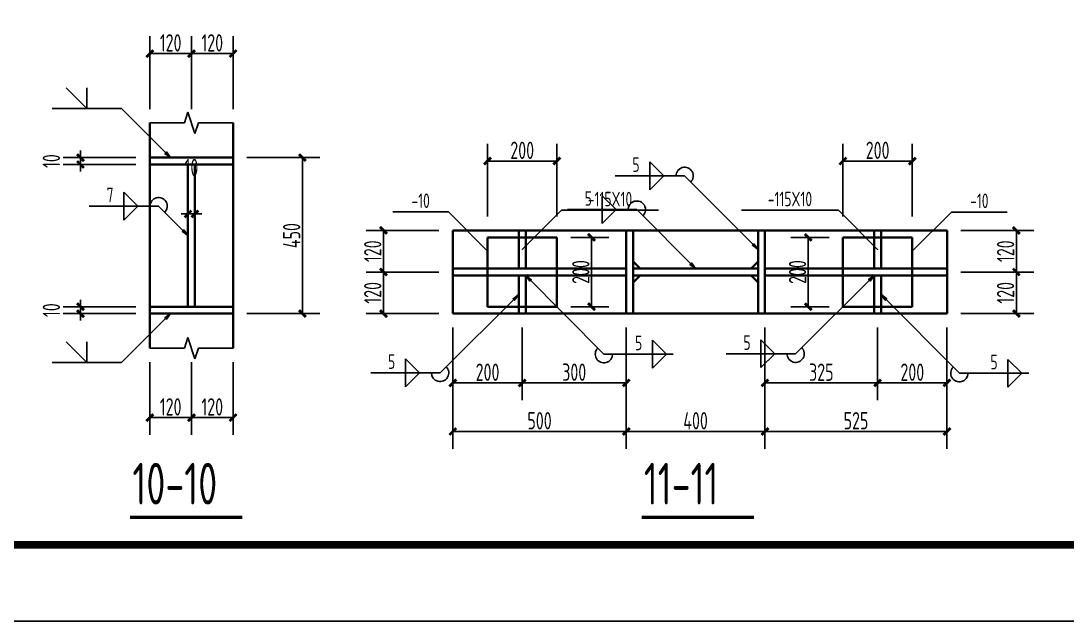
# Model space of a CAD drawing. Extents: x 69728788 to 150163257, y 20675998 to 43663798.
# Drawn here: x 75106204 to 75121289, y 20908088 to 20916743 of the extents above; entities that cross this region are included whole.
import ezdxf
from ezdxf.enums import TextEntityAlignment as Align

# ---------------------------------------------------------------- set-up
doc = ezdxf.new("R2010")
doc.units = 0
doc.header["$LTSCALE"] = 1000
doc.header["$MEASUREMENT"] = 0
doc.linetypes.add('线型4', pattern=[2.5, 1.5, -1])
doc.layers.get('0').update_dxf_attribs({"linetype": 'CONTINUOUS'})
doc.layers.get('DEFPOINTS').update_dxf_attribs({"linetype": 'CONTINUOUS'})
for name, color, linetype in [('10', 7, 'CONTINUOUS'), ('PUB_TITLE', 4, 'CONTINUOUS'), ('尺寸标注', 253, 'CONTINUOUS'), ('焊缝标注', 253, 'CONTINUOUS'), ('钢板标注', 253, 'CONTINUOUS')]:
    doc.layers.add(name, color=color, linetype=linetype)
doc.layers.add('编号标注', color=9, linetype='CONTINUOUS', lineweight=18)
doc.styles.add('PkpmHz', font='Pkpmeng', dxfattribs={"width": 0.7, "bigfont": 'hztxt'})
doc.styles.add('TSSD_Rein', font='atssdeng.shx', dxfattribs={"width": 0.7, "bigfont": 'atssdchn.shx'})
doc.dimstyles.new('Pkpm_1.00', dxfattribs={"dimtxt": 250, "dimasz": 100, "dimexe": 250, "dimexo": 0.0625, "dimgap": 30, "dimtad": 1, "dimdec": 0, "dimrnd": 5, "dimzin": 0, "dimdsep": 46, "dimtxsty": 'PkpmHz', "dimblk1": 'ARCHTICK', "dimblk2": 'ARCHTICK', "dimsah": 1, "dimcen": 0.09, "dimadec": 0, "dimazin": 0, "dimtfac": 1, "dimtdec": 0, "dimtmove": 2, "dimatfit": 1, "dimfxl": 1, "dimtolj": 1, "dimtzin": 0, "dimarcsym": 0})

# ---------------------------------------------------------------- blocks, each defined once
blk = doc.blocks.new('_ArchTick')
at = {"color": 0, "linetype": 'ByBlock', "const_width": 0.4}
blk.add_lwpolyline([(-0.5, -0.5), (0.5, 0.5)], dxfattribs=at)
blk = doc.blocks.new('*D7350')
at = {"layer": 'DEFPOINTS', "color": 0, "linetype": 'Continuous'}
for p in [(75108063, 20912522), (75108663, 20912522), (75108663, 20911022)]:
    blk.add_point(p, dxfattribs=at)
at = {"layer": '尺寸标注', "color": 0, "linetype": 'Continuous', "lineweight": -2}
for p, q in [((75108063, 20911822), (75108063, 20910772)), ((75108663, 20911822), (75108663, 20910772)), ((75108063, 20911022), (75108663, 20911022))]:
    blk.add_line(p, q, dxfattribs=at)
at = {"layer": '尺寸标注', "color": 0, "linetype": 'Continuous', "lineweight": -2, "xscale": 100, "yscale": 100, "zscale": 100, "rotation": 180}
blk.add_blockref('_ArchTick', (75108063, 20911022), dxfattribs=at)
at = {"layer": '尺寸标注', "color": 0, "linetype": 'Continuous', "lineweight": -2, "xscale": 100, "yscale": 100, "zscale": 100}
blk.add_blockref('_ArchTick', (75108663, 20911022), dxfattribs=at)
at = {"layer": '尺寸标注', "color": 0, "linetype": 'Continuous', "insert": (75108363, 20911177), "char_height": 250, "attachment_point": 5, "style": 'PkpmHz'}
blk.add_mtext('\\A1;120', dxfattribs=at)
blk = doc.blocks.new('*D7351')
at = {"layer": 'DEFPOINTS', "color": 0, "linetype": 'Continuous'}
for p in [(75108663, 20912522), (75109263, 20912522), (75109263, 20911022)]:
    blk.add_point(p, dxfattribs=at)
at = {"layer": '尺寸标注', "color": 0, "linetype": 'Continuous', "lineweight": -2}
for p, q in [((75108663, 20911822), (75108663, 20910772)), ((75109263, 20911822), (75109263, 20910772)), ((75108663, 20911022), (75109263, 20911022))]:
    blk.add_line(p, q, dxfattribs=at)
at = {"layer": '尺寸标注', "color": 0, "linetype": 'Continuous', "lineweight": -2, "xscale": 100, "yscale": 100, "zscale": 100, "rotation": 180}
blk.add_blockref('_ArchTick', (75108663, 20911022), dxfattribs=at)
at = {"layer": '尺寸标注', "color": 0, "linetype": 'Continuous', "lineweight": -2, "xscale": 100, "yscale": 100, "zscale": 100}
blk.add_blockref('_ArchTick', (75109263, 20911022), dxfattribs=at)
at = {"layer": '尺寸标注', "color": 0, "linetype": 'Continuous', "insert": (75108963, 20911177), "char_height": 250, "attachment_point": 5, "style": 'PkpmHz'}
blk.add_mtext('\\A1;120', dxfattribs=at)
blk = doc.blocks.new('*D7352')
at = {"layer": 'DEFPOINTS', "color": 0, "linetype": 'Continuous'}
for p in [(75108663, 20916272), (75108063, 20914772), (75108663, 20914772)]:
    blk.add_point(p, dxfattribs=at)
at = {"layer": '尺寸标注', "color": 0, "linetype": 'Continuous', "lineweight": -2}
for p, q in [((75108063, 20915472), (75108063, 20916522)), ((75108663, 20915472), (75108663, 20916522)), ((75108063, 20916272), (75108663, 20916272))]:
    blk.add_line(p, q, dxfattribs=at)
at = {"layer": '尺寸标注', "color": 0, "linetype": 'Continuous', "lineweight": -2, "xscale": 100, "yscale": 100, "zscale": 100, "rotation": 180}
blk.add_blockref('_ArchTick', (75108063, 20916272), dxfattribs=at)
at = {"layer": '尺寸标注', "color": 0, "linetype": 'Continuous', "lineweight": -2, "xscale": 100, "yscale": 100, "zscale": 100}
blk.add_blockref('_ArchTick', (75108663, 20916272), dxfattribs=at)
at = {"layer": '尺寸标注', "color": 0, "linetype": 'Continuous', "insert": (75108363, 20916427), "char_height": 250, "attachment_point": 5, "style": 'PkpmHz'}
blk.add_mtext('\\A1;120', dxfattribs=at)
blk = doc.blocks.new('*D7353')
at = {"layer": 'DEFPOINTS', "color": 0, "linetype": 'Continuous'}
for p in [(75109263, 20916272), (75108663, 20914772), (75109263, 20914772)]:
    blk.add_point(p, dxfattribs=at)
at = {"layer": '尺寸标注', "color": 0, "linetype": 'Continuous', "lineweight": -2}
for p, q in [((75108663, 20915472), (75108663, 20916522)), ((75109263, 20915472), (75109263, 20916522)), ((75108663, 20916272), (75109263, 20916272))]:
    blk.add_line(p, q, dxfattribs=at)
at = {"layer": '尺寸标注', "color": 0, "linetype": 'Continuous', "lineweight": -2, "xscale": 100, "yscale": 100, "zscale": 100, "rotation": 180}
blk.add_blockref('_ArchTick', (75108663, 20916272), dxfattribs=at)
at = {"layer": '尺寸标注', "color": 0, "linetype": 'Continuous', "lineweight": -2, "xscale": 100, "yscale": 100, "zscale": 100}
blk.add_blockref('_ArchTick', (75109263, 20916272), dxfattribs=at)
at = {"layer": '尺寸标注', "color": 0, "linetype": 'Continuous', "insert": (75108963, 20916427), "char_height": 250, "attachment_point": 5, "style": 'PkpmHz'}
blk.add_mtext('\\A1;120', dxfattribs=at)
blk = doc.blocks.new('*D7354')
at = {"layer": 'DEFPOINTS', "color": 0, "linetype": 'Continuous'}
for p in [(75108613, 20913959), (75108713, 20913959), (75108713, 20913959)]:
    blk.add_point(p, dxfattribs=at)
at = {"layer": '尺寸标注', "color": 0, "linetype": 'Continuous', "lineweight": -2}
for p, q in [((75108613, 20913959), (75108613, 20914209)), ((75108713, 20913959), (75108713, 20914209)), ((75108613, 20913959), (75108513, 20913959)), ((75108613, 20913959), (75108713, 20913959)), ((75108713, 20913959), (75108813, 20913959))]:
    blk.add_line(p, q, dxfattribs=at)
at = {"layer": '尺寸标注', "color": 0, "linetype": 'Continuous', "lineweight": -2, "xscale": 100, "yscale": 100, "zscale": 100}
blk.add_blockref('_ArchTick', (75108613, 20913959), dxfattribs=at)
at = {"layer": '尺寸标注', "color": 0, "linetype": 'Continuous', "lineweight": -2, "xscale": 100, "yscale": 100, "zscale": 100, "rotation": 180}
blk.add_blockref('_ArchTick', (75108713, 20913959), dxfattribs=at)
at = {"layer": '尺寸标注', "color": 0, "linetype": 'Continuous', "insert": (75108663, 20914629), "char_height": 250, "attachment_point": 5, "style": 'PkpmHz'}
blk.add_mtext('\\A1;10', dxfattribs=at)
blk = doc.blocks.new('*D7355')
at = {"layer": 'DEFPOINTS', "color": 0, "linetype": 'Continuous'}
for p in [(75109263, 20914772), (75110263, 20914772), (75109263, 20912522)]:
    blk.add_point(p, dxfattribs=at)
at = {"layer": '尺寸标注', "color": 0, "linetype": 'Continuous', "lineweight": -2}
for p, q in [((75109463, 20914772), (75110513, 20914772)), ((75110263, 20912522), (75110263, 20914772)), ((75109463, 20912522), (75110513, 20912522))]:
    blk.add_line(p, q, dxfattribs=at)
at = {"layer": '尺寸标注', "color": 0, "linetype": 'Continuous', "lineweight": -2, "xscale": 100, "yscale": 100, "zscale": 100}
for p, rotation in [((75110263, 20914772), 90), ((75110263, 20912522), 270)]:
    blk.add_blockref('_ArchTick', p, dxfattribs=dict(at, rotation=rotation))
at = {"layer": '尺寸标注', "color": 0, "linetype": 'Continuous', "insert": (75110108, 20913647), "char_height": 250, "attachment_point": 5, "rotation": 90, "style": 'PkpmHz'}
blk.add_mtext('\\A1;450', dxfattribs=at)
blk = doc.blocks.new('*D7356')
at = {"layer": 'DEFPOINTS', "color": 0, "linetype": 'Continuous'}
for p in [(75107063, 20912622), (75108063, 20912622), (75108063, 20912522)]:
    blk.add_point(p, dxfattribs=at)
at = {"layer": '尺寸标注', "color": 0, "linetype": 'Continuous', "lineweight": -2}
for p, q in [((75107863, 20912622), (75106813, 20912622)), ((75107063, 20912622), (75107063, 20912722)), ((75107063, 20912522), (75107063, 20912622)), ((75107863, 20912522), (75106813, 20912522)), ((75107063, 20912522), (75107063, 20912422))]:
    blk.add_line(p, q, dxfattribs=at)
at = {"layer": '尺寸标注', "color": 0, "linetype": 'Continuous', "lineweight": -2, "xscale": 100, "yscale": 100, "zscale": 100}
for p, rotation in [((75107063, 20912622), 270), ((75107063, 20912522), 90)]:
    blk.add_blockref('_ArchTick', p, dxfattribs=dict(at, rotation=rotation))
at = {"layer": '尺寸标注', "color": 0, "linetype": 'Continuous', "insert": (75106643, 20912572), "char_height": 250, "attachment_point": 5, "rotation": 90, "style": 'PkpmHz'}
blk.add_mtext('\\A1;10', dxfattribs=at)
blk = doc.blocks.new('*D7357')
at = {"layer": 'DEFPOINTS', "color": 0, "linetype": 'Continuous'}
for p in [(75107063, 20914772), (75108063, 20914772), (75108063, 20914672)]:
    blk.add_point(p, dxfattribs=at)
at = {"layer": '尺寸标注', "color": 0, "linetype": 'Continuous', "lineweight": -2}
for p, q in [((75107063, 20914772), (75107063, 20914872)), ((75107863, 20914772), (75106813, 20914772)), ((75107063, 20914672), (75107063, 20914772)), ((75107863, 20914672), (75106813, 20914672)), ((75107063, 20914672), (75107063, 20914572))]:
    blk.add_line(p, q, dxfattribs=at)
at = {"layer": '尺寸标注', "color": 0, "linetype": 'Continuous', "lineweight": -2, "xscale": 100, "yscale": 100, "zscale": 100}
for p, rotation in [((75107063, 20914772), 270), ((75107063, 20914672), 90)]:
    blk.add_blockref('_ArchTick', p, dxfattribs=dict(at, rotation=rotation))
at = {"layer": '尺寸标注', "color": 0, "linetype": 'Continuous', "insert": (75106643, 20914722), "char_height": 250, "attachment_point": 5, "rotation": 90, "style": 'PkpmHz'}
blk.add_mtext('\\A1;10', dxfattribs=at)
blk = doc.blocks.new('*D7358')
at = {"layer": 'DEFPOINTS', "color": 0, "linetype": 'Continuous'}
for p in [(75119057, 20914722), (75118057, 20913722), (75119057, 20913722)]:
    blk.add_point(p, dxfattribs=at)
at = {"layer": '尺寸标注', "color": 0, "linetype": 'Continuous', "lineweight": -2}
for p, q in [((75118057, 20913922), (75118057, 20914972)), ((75119057, 20913922), (75119057, 20914972)), ((75118057, 20914722), (75119057, 20914722))]:
    blk.add_line(p, q, dxfattribs=at)
at = {"layer": '尺寸标注', "color": 0, "linetype": 'Continuous', "lineweight": -2, "xscale": 100, "yscale": 100, "zscale": 100, "rotation": 180}
blk.add_blockref('_ArchTick', (75118057, 20914722), dxfattribs=at)
at = {"layer": '尺寸标注', "color": 0, "linetype": 'Continuous', "lineweight": -2, "xscale": 100, "yscale": 100, "zscale": 100}
blk.add_blockref('_ArchTick', (75119057, 20914722), dxfattribs=at)
at = {"layer": '尺寸标注', "color": 0, "linetype": 'Continuous', "insert": (75118557, 20914877), "char_height": 250, "attachment_point": 5, "style": 'PkpmHz'}
blk.add_mtext('\\A1;200', dxfattribs=at)
blk = doc.blocks.new('*D7359')
at = {"layer": 'DEFPOINTS', "color": 0, "linetype": 'Continuous'}
for p in [(75116932, 20912522), (75118557, 20912522), (75118557, 20911522)]:
    blk.add_point(p, dxfattribs=at)
at = {"layer": '尺寸标注', "color": 0, "linetype": 'Continuous', "lineweight": -2}
for p, q in [((75116932, 20912322), (75116932, 20911272)), ((75118557, 20912322), (75118557, 20911272)), ((75116932, 20911522), (75118557, 20911522))]:
    blk.add_line(p, q, dxfattribs=at)
at = {"layer": '尺寸标注', "color": 0, "linetype": 'Continuous', "lineweight": -2, "xscale": 100, "yscale": 100, "zscale": 100, "rotation": 180}
blk.add_blockref('_ArchTick', (75116932, 20911522), dxfattribs=at)
at = {"layer": '尺寸标注', "color": 0, "linetype": 'Continuous', "lineweight": -2, "xscale": 100, "yscale": 100, "zscale": 100}
blk.add_blockref('_ArchTick', (75118557, 20911522), dxfattribs=at)
at = {"layer": '尺寸标注', "color": 0, "linetype": 'Continuous', "insert": (75117745, 20911677), "char_height": 250, "attachment_point": 5, "style": 'PkpmHz'}
blk.add_mtext('\\A1;325', dxfattribs=at)
blk = doc.blocks.new('*D7360')
at = {"layer": 'DEFPOINTS', "color": 0, "linetype": 'Continuous'}
for p in [(75118557, 20912522), (75119557, 20912522), (75119557, 20911522)]:
    blk.add_point(p, dxfattribs=at)
at = {"layer": '尺寸标注', "color": 0, "linetype": 'Continuous', "lineweight": -2}
for p, q in [((75118557, 20912322), (75118557, 20911272)), ((75119557, 20912322), (75119557, 20911272)), ((75118557, 20911522), (75119557, 20911522))]:
    blk.add_line(p, q, dxfattribs=at)
at = {"layer": '尺寸标注', "color": 0, "linetype": 'Continuous', "lineweight": -2, "xscale": 100, "yscale": 100, "zscale": 100, "rotation": 180}
blk.add_blockref('_ArchTick', (75118557, 20911522), dxfattribs=at)
at = {"layer": '尺寸标注', "color": 0, "linetype": 'Continuous', "lineweight": -2, "xscale": 100, "yscale": 100, "zscale": 100}
blk.add_blockref('_ArchTick', (75119557, 20911522), dxfattribs=at)
at = {"layer": '尺寸标注', "color": 0, "linetype": 'Continuous', "insert": (75119057, 20911677), "char_height": 250, "attachment_point": 5, "style": 'PkpmHz'}
blk.add_mtext('\\A1;200', dxfattribs=at)
blk = doc.blocks.new('*D7361')
at = {"layer": 'DEFPOINTS', "color": 0, "linetype": 'Continuous'}
for p in [(75114932, 20912522), (75116932, 20912522), (75116932, 20910822)]:
    blk.add_point(p, dxfattribs=at)
at = {"layer": '尺寸标注', "color": 0, "linetype": 'Continuous', "lineweight": -2}
for p, q in [((75114932, 20912322), (75114932, 20910572)), ((75116932, 20912322), (75116932, 20910572)), ((75114932, 20910822), (75116932, 20910822))]:
    blk.add_line(p, q, dxfattribs=at)
at = {"layer": '尺寸标注', "color": 0, "linetype": 'Continuous', "lineweight": -2, "xscale": 100, "yscale": 100, "zscale": 100, "rotation": 180}
blk.add_blockref('_ArchTick', (75114932, 20910822), dxfattribs=at)
at = {"layer": '尺寸标注', "color": 0, "linetype": 'Continuous', "lineweight": -2, "xscale": 100, "yscale": 100, "zscale": 100}
blk.add_blockref('_ArchTick', (75116932, 20910822), dxfattribs=at)
at = {"layer": '尺寸标注', "color": 0, "linetype": 'Continuous', "insert": (75115932, 20910977), "char_height": 250, "attachment_point": 5, "style": 'PkpmHz'}
blk.add_mtext('\\A1;400', dxfattribs=at)
blk = doc.blocks.new('*D7362')
at = {"layer": 'DEFPOINTS', "color": 0, "linetype": 'Continuous'}
for p in [(75116932, 20912522), (75119557, 20912522), (75119557, 20910822)]:
    blk.add_point(p, dxfattribs=at)
at = {"layer": '尺寸标注', "color": 0, "linetype": 'Continuous', "lineweight": -2}
for p, q in [((75116932, 20912322), (75116932, 20910572)), ((75119557, 20912322), (75119557, 20910572)), ((75116932, 20910822), (75119557, 20910822))]:
    blk.add_line(p, q, dxfattribs=at)
at = {"layer": '尺寸标注', "color": 0, "linetype": 'Continuous', "lineweight": -2, "xscale": 100, "yscale": 100, "zscale": 100, "rotation": 180}
blk.add_blockref('_ArchTick', (75116932, 20910822), dxfattribs=at)
at = {"layer": '尺寸标注', "color": 0, "linetype": 'Continuous', "lineweight": -2, "xscale": 100, "yscale": 100, "zscale": 100}
blk.add_blockref('_ArchTick', (75119557, 20910822), dxfattribs=at)
at = {"layer": '尺寸标注', "color": 0, "linetype": 'Continuous', "insert": (75118245, 20910977), "char_height": 250, "attachment_point": 5, "style": 'PkpmHz'}
blk.add_mtext('\\A1;525', dxfattribs=at)
blk = doc.blocks.new('*D7363')
at = {"layer": 'DEFPOINTS', "color": 0, "linetype": 'Continuous'}
for p in [(75117557, 20913622), (75118057, 20913622), (75118057, 20912622)]:
    blk.add_point(p, dxfattribs=at)
at = {"layer": '尺寸标注', "color": 0, "linetype": 'Continuous', "lineweight": -2}
for p, q in [((75117857, 20913622), (75117307, 20913622)), ((75117557, 20912622), (75117557, 20913622)), ((75117857, 20912622), (75117307, 20912622))]:
    blk.add_line(p, q, dxfattribs=at)
at = {"layer": '尺寸标注', "color": 0, "linetype": 'Continuous', "lineweight": -2, "xscale": 100, "yscale": 100, "zscale": 100}
for p, rotation in [((75117557, 20913622), 90), ((75117557, 20912622), 270)]:
    blk.add_blockref('_ArchTick', p, dxfattribs=dict(at, rotation=rotation))
at = {"layer": '尺寸标注', "color": 0, "linetype": 'Continuous', "insert": (75117402, 20913122), "char_height": 250, "attachment_point": 5, "rotation": 90, "style": 'PkpmHz'}
blk.add_mtext('\\A1;200', dxfattribs=at)
blk = doc.blocks.new('*D7364')
at = {"layer": 'DEFPOINTS', "color": 0, "linetype": 'Continuous'}
for p in [(75119557, 20913122), (75120557, 20913122), (75119557, 20912522)]:
    blk.add_point(p, dxfattribs=at)
at = {"layer": '尺寸标注', "color": 0, "linetype": 'Continuous', "lineweight": -2}
for p, q in [((75119757, 20913122), (75120807, 20913122)), ((75120557, 20912522), (75120557, 20913122)), ((75119757, 20912522), (75120807, 20912522))]:
    blk.add_line(p, q, dxfattribs=at)
at = {"layer": '尺寸标注', "color": 0, "linetype": 'Continuous', "lineweight": -2, "xscale": 100, "yscale": 100, "zscale": 100}
for p, rotation in [((75120557, 20913122), 90), ((75120557, 20912522), 270)]:
    blk.add_blockref('_ArchTick', p, dxfattribs=dict(at, rotation=rotation))
at = {"layer": '尺寸标注', "color": 0, "linetype": 'Continuous', "insert": (75120402, 20912822), "char_height": 250, "attachment_point": 5, "rotation": 90, "style": 'PkpmHz'}
blk.add_mtext('\\A1;120', dxfattribs=at)
blk = doc.blocks.new('*D7365')
at = {"layer": 'DEFPOINTS', "color": 0, "linetype": 'Continuous'}
for p in [(75119557, 20913722), (75120557, 20913722), (75119557, 20913122)]:
    blk.add_point(p, dxfattribs=at)
at = {"layer": '尺寸标注', "color": 0, "linetype": 'Continuous', "lineweight": -2}
for p, q in [((75119757, 20913722), (75120807, 20913722)), ((75120557, 20913122), (75120557, 20913722)), ((75119757, 20913122), (75120807, 20913122))]:
    blk.add_line(p, q, dxfattribs=at)
at = {"layer": '尺寸标注', "color": 0, "linetype": 'Continuous', "lineweight": -2, "xscale": 100, "yscale": 100, "zscale": 100}
for p, rotation in [((75120557, 20913722), 90), ((75120557, 20913122), 270)]:
    blk.add_blockref('_ArchTick', p, dxfattribs=dict(at, rotation=rotation))
at = {"layer": '尺寸标注', "color": 0, "linetype": 'Continuous', "insert": (75120402, 20913422), "char_height": 250, "attachment_point": 5, "rotation": 90, "style": 'PkpmHz'}
blk.add_mtext('\\A1;120', dxfattribs=at)
blk = doc.blocks.new('*D7366')
at = {"layer": 'DEFPOINTS', "color": 0, "linetype": 'Continuous'}
for p in [(75112932, 20914722), (75112932, 20913722), (75113932, 20913722)]:
    blk.add_point(p, dxfattribs=at)
at = {"layer": '尺寸标注', "color": 0, "linetype": 'Continuous', "lineweight": -2}
for p, q in [((75112932, 20913922), (75112932, 20914972)), ((75113932, 20913922), (75113932, 20914972)), ((75113932, 20914722), (75112932, 20914722))]:
    blk.add_line(p, q, dxfattribs=at)
at = {"layer": '尺寸标注', "color": 0, "linetype": 'Continuous', "lineweight": -2, "xscale": 100, "yscale": 100, "zscale": 100, "rotation": 180}
blk.add_blockref('_ArchTick', (75112932, 20914722), dxfattribs=at)
at = {"layer": '尺寸标注', "color": 0, "linetype": 'Continuous', "lineweight": -2, "xscale": 100, "yscale": 100, "zscale": 100}
blk.add_blockref('_ArchTick', (75113932, 20914722), dxfattribs=at)
at = {"layer": '尺寸标注', "color": 0, "linetype": 'Continuous', "insert": (75113432, 20914877), "char_height": 250, "attachment_point": 5, "style": 'PkpmHz'}
blk.add_mtext('\\A1;200', dxfattribs=at)
blk = doc.blocks.new('*D7367')
at = {"layer": 'DEFPOINTS', "color": 0, "linetype": 'Continuous'}
for p in [(75113432, 20912522), (75114932, 20912522), (75113432, 20911522)]:
    blk.add_point(p, dxfattribs=at)
at = {"layer": '尺寸标注', "color": 0, "linetype": 'Continuous', "lineweight": -2}
for p, q in [((75113432, 20912322), (75113432, 20911272)), ((75114932, 20912322), (75114932, 20911272)), ((75114932, 20911522), (75113432, 20911522))]:
    blk.add_line(p, q, dxfattribs=at)
at = {"layer": '尺寸标注', "color": 0, "linetype": 'Continuous', "lineweight": -2, "xscale": 100, "yscale": 100, "zscale": 100, "rotation": 180}
blk.add_blockref('_ArchTick', (75113432, 20911522), dxfattribs=at)
at = {"layer": '尺寸标注', "color": 0, "linetype": 'Continuous', "lineweight": -2, "xscale": 100, "yscale": 100, "zscale": 100}
blk.add_blockref('_ArchTick', (75114932, 20911522), dxfattribs=at)
at = {"layer": '尺寸标注', "color": 0, "linetype": 'Continuous', "insert": (75114182, 20911677), "char_height": 250, "attachment_point": 5, "style": 'PkpmHz'}
blk.add_mtext('\\A1;300', dxfattribs=at)
blk = doc.blocks.new('*D7368')
at = {"layer": 'DEFPOINTS', "color": 0, "linetype": 'Continuous'}
for p in [(75112432, 20912522), (75113432, 20912522), (75112432, 20911522)]:
    blk.add_point(p, dxfattribs=at)
at = {"layer": '尺寸标注', "color": 0, "linetype": 'Continuous', "lineweight": -2}
for p, q in [((75112432, 20912322), (75112432, 20911272)), ((75113432, 20912322), (75113432, 20911272)), ((75113432, 20911522), (75112432, 20911522))]:
    blk.add_line(p, q, dxfattribs=at)
at = {"layer": '尺寸标注', "color": 0, "linetype": 'Continuous', "lineweight": -2, "xscale": 100, "yscale": 100, "zscale": 100, "rotation": 180}
blk.add_blockref('_ArchTick', (75112432, 20911522), dxfattribs=at)
at = {"layer": '尺寸标注', "color": 0, "linetype": 'Continuous', "lineweight": -2, "xscale": 100, "yscale": 100, "zscale": 100}
blk.add_blockref('_ArchTick', (75113432, 20911522), dxfattribs=at)
at = {"layer": '尺寸标注', "color": 0, "linetype": 'Continuous', "insert": (75112932, 20911677), "char_height": 250, "attachment_point": 5, "style": 'PkpmHz'}
blk.add_mtext('\\A1;200', dxfattribs=at)
blk = doc.blocks.new('*D7369')
at = {"layer": 'DEFPOINTS', "color": 0, "linetype": 'Continuous'}
for p in [(75112432, 20912522), (75114932, 20912522), (75112432, 20910822)]:
    blk.add_point(p, dxfattribs=at)
at = {"layer": '尺寸标注', "color": 0, "linetype": 'Continuous', "lineweight": -2}
for p, q in [((75112432, 20912322), (75112432, 20910572)), ((75114932, 20912322), (75114932, 20910572)), ((75114932, 20910822), (75112432, 20910822))]:
    blk.add_line(p, q, dxfattribs=at)
at = {"layer": '尺寸标注', "color": 0, "linetype": 'Continuous', "lineweight": -2, "xscale": 100, "yscale": 100, "zscale": 100, "rotation": 180}
blk.add_blockref('_ArchTick', (75112432, 20910822), dxfattribs=at)
at = {"layer": '尺寸标注', "color": 0, "linetype": 'Continuous', "lineweight": -2, "xscale": 100, "yscale": 100, "zscale": 100}
blk.add_blockref('_ArchTick', (75114932, 20910822), dxfattribs=at)
at = {"layer": '尺寸标注', "color": 0, "linetype": 'Continuous', "insert": (75113682, 20910977), "char_height": 250, "attachment_point": 5, "style": 'PkpmHz'}
blk.add_mtext('\\A1;500', dxfattribs=at)
blk = doc.blocks.new('*D7370')
at = {"layer": 'DEFPOINTS', "color": 0, "linetype": 'Continuous'}
for p in [(75113932, 20913622), (75114432, 20913622), (75113932, 20912622)]:
    blk.add_point(p, dxfattribs=at)
at = {"layer": '尺寸标注', "color": 0, "linetype": 'Continuous', "lineweight": -2}
for p, q in [((75114132, 20913622), (75114682, 20913622)), ((75114432, 20912622), (75114432, 20913622)), ((75114132, 20912622), (75114682, 20912622))]:
    blk.add_line(p, q, dxfattribs=at)
at = {"layer": '尺寸标注', "color": 0, "linetype": 'Continuous', "lineweight": -2, "xscale": 100, "yscale": 100, "zscale": 100}
for p, rotation in [((75114432, 20913622), 90), ((75114432, 20912622), 270)]:
    blk.add_blockref('_ArchTick', p, dxfattribs=dict(at, rotation=rotation))
at = {"layer": '尺寸标注', "color": 0, "linetype": 'Continuous', "insert": (75114277, 20913122), "char_height": 250, "attachment_point": 5, "rotation": 90, "style": 'PkpmHz'}
blk.add_mtext('\\A1;200', dxfattribs=at)
blk = doc.blocks.new('*D7371')
at = {"layer": 'DEFPOINTS', "color": 0, "linetype": 'Continuous'}
for p in [(75111432, 20913122), (75112432, 20913122), (75112432, 20912522)]:
    blk.add_point(p, dxfattribs=at)
at = {"layer": '尺寸标注', "color": 0, "linetype": 'Continuous', "lineweight": -2}
for p, q in [((75112232, 20913122), (75111182, 20913122)), ((75111432, 20912522), (75111432, 20913122)), ((75112232, 20912522), (75111182, 20912522))]:
    blk.add_line(p, q, dxfattribs=at)
at = {"layer": '尺寸标注', "color": 0, "linetype": 'Continuous', "lineweight": -2, "xscale": 100, "yscale": 100, "zscale": 100}
for p, rotation in [((75111432, 20913122), 90), ((75111432, 20912522), 270)]:
    blk.add_blockref('_ArchTick', p, dxfattribs=dict(at, rotation=rotation))
at = {"layer": '尺寸标注', "color": 0, "linetype": 'Continuous', "insert": (75111277, 20912822), "char_height": 250, "attachment_point": 5, "rotation": 90, "style": 'PkpmHz'}
blk.add_mtext('\\A1;120', dxfattribs=at)
blk = doc.blocks.new('*D7372')
at = {"layer": 'DEFPOINTS', "color": 0, "linetype": 'Continuous'}
for p in [(75111432, 20913722), (75112432, 20913722), (75112432, 20913122)]:
    blk.add_point(p, dxfattribs=at)
at = {"layer": '尺寸标注', "color": 0, "linetype": 'Continuous', "lineweight": -2}
for p, q in [((75112232, 20913722), (75111182, 20913722)), ((75111432, 20913122), (75111432, 20913722)), ((75112232, 20913122), (75111182, 20913122))]:
    blk.add_line(p, q, dxfattribs=at)
at = {"layer": '尺寸标注', "color": 0, "linetype": 'Continuous', "lineweight": -2, "xscale": 100, "yscale": 100, "zscale": 100}
for p, rotation in [((75111432, 20913722), 90), ((75111432, 20913122), 270)]:
    blk.add_blockref('_ArchTick', p, dxfattribs=dict(at, rotation=rotation))
at = {"layer": '尺寸标注', "color": 0, "linetype": 'Continuous', "insert": (75111277, 20913422), "char_height": 250, "attachment_point": 5, "rotation": 90, "style": 'PkpmHz'}
blk.add_mtext('\\A1;120', dxfattribs=at)

msp = doc.modelspace()

# ---------------------------------------------------------------- hatches: boundary and pattern name
at = {"layer": '焊缝标注'}
for points in [[(75108362.7, 20914771.7), (75108302.7, 20914853.1), (75108281.4, 20914831.9)], [(75108612.7, 20913646.7), (75108552.7, 20913728.1), (75108531.4, 20913706.9)], [(75116832.3, 20913446.7), (75116772.3, 20913528.1), (75116751, 20913506.9)], [(75115932.3, 20913171.7), (75115872.3, 20913253.1), (75115851, 20913231.9)], [(75113482.3, 20913071.7), (75113542.2, 20912990.2), (75113563.5, 20913011.4)], [(75118507.3, 20913071.7), (75118425.9, 20913011.7), (75118447, 20912990.5)], [(75113382.3, 20912796.7), (75113300.9, 20912736.7), (75113322, 20912715.5)], [(75118607.3, 20912796.7), (75118667.2, 20912715.2), (75118688.5, 20912736.4)], [(75108362.7, 20912521.7), (75108281.2, 20912461.7), (75108302.4, 20912440.5)]]:
    msp.add_hatch(color=256, dxfattribs=at).paths.add_polyline_path(points)

# ---------------------------------------------------------------- linework, layer by layer
at = {"layer": '10', "const_width": 45}
for points in [[(75107778.5, 20909584.1), (75109398.5, 20909584.1)], [(75115152.7, 20909584.1), (75116772.7, 20909584.1)]]:
    msp.add_lwpolyline(points, dxfattribs=at)
at = {"layer": 'PUB_TITLE'}
msp.add_lwpolyline([(75043830.5, 20908087.7), (75141950.5, 20908087.7), (75141950.5, 20954287.7), (75043830.5, 20954287.7)], close=True, dxfattribs=at)
at = {"layer": 'PUB_TITLE', "const_width": 110}
msp.add_lwpolyline([(75046580.5, 20909187.7), (75140850.5, 20909187.7), (75140850.5, 20953187.7), (75046580.5, 20953187.7)], close=True, dxfattribs=at)
at = {"layer": '尺寸标注', "ltscale": 100}
for p, q in [((75108562.7, 20915271.7), (75108612.7, 20915425.6)), ((75108612.7, 20915425.6), (75108712.4, 20915118.7)), ((75108062.7, 20915271.7), (75108562.7, 20915271.7)), ((75108712.4, 20915118.7), (75108762.7, 20915272.5)), ((75108762.7, 20915272.5), (75109262.7, 20915271.7)), ((75108562.7, 20912021.7), (75108612.7, 20912175.6)), ((75108612.7, 20912175.6), (75108712.4, 20911868.7)), ((75108062.7, 20912021.7), (75108562.7, 20912021.7)), ((75108712.4, 20911868.7), (75108762.7, 20912022.5)), ((75108762.7, 20912022.5), (75109262.7, 20912021.7))]:
    msp.add_line(p, q, dxfattribs=at)
at = {"layer": '尺寸标注', "color": 3, "lineweight": 35, "ltscale": 100}
for p, q in [((75108062.7, 20912021.7), (75108062.7, 20915271.7)), ((75109262.7, 20912021.7), (75109262.7, 20915271.7)), ((75115032.3, 20913721.7), (75114932.3, 20913721.7)), ((75114932.3, 20913721.7), (75114932.3, 20912521.7)), ((75115032.3, 20912521.7), (75115032.3, 20913721.7)), ((75116932.3, 20913721.7), (75116832.3, 20913721.7)), ((75116832.3, 20913721.7), (75116832.3, 20912521.7)), ((75116932.3, 20912521.7), (75116932.3, 20913721.7)), ((75115032.3, 20913171.7), (75116832.3, 20913171.7)), ((75115032.3, 20913071.7), (75116832.3, 20913071.7)), ((75114932.3, 20912521.7), (75115032.3, 20912521.7)), ((75116832.3, 20912521.7), (75116932.3, 20912521.7))]:
    msp.add_line(p, q, dxfattribs=at)
at = {"layer": '焊缝标注', "ltscale": 100}
for p, q in [((75107156.4, 20915479.6), (75106856.4, 20915779.6)), ((75107156.4, 20915479.6), (75107156.4, 20915779.6)), ((75107656.4, 20915479.6), (75106656.4, 20915479.6)), ((75108362.7, 20914771.7), (75107656.4, 20915479.6)), ((75115472.9, 20914508.6), (75115272.9, 20914708.6)), ((75115272.9, 20914508.6), (75115272.9, 20914708.6)), ((75115772.9, 20914508.6), (75114772.9, 20914508.6)), ((75115472.9, 20914508.6), (75115272.9, 20914308.6)), ((75115272.9, 20914508.6), (75115272.9, 20914308.6)), ((75116832.3, 20913446.7), (75115772.9, 20914508.6)), ((75107888.9, 20914071.5), (75107688.9, 20914271.5)), ((75107688.9, 20914071.5), (75107688.9, 20914271.5)), ((75114784.8, 20914021.2), (75114584.8, 20914221.2)), ((75114584.8, 20914021.2), (75114584.8, 20914221.2)), ((75108188.9, 20914071.5), (75107188.9, 20914071.5)), ((75107888.9, 20914071.5), (75107688.9, 20913871.5)), ((75107688.9, 20914071.5), (75107688.9, 20913871.5)), ((75108612.7, 20913646.7), (75108188.9, 20914071.5)), ((75115084.8, 20914021.2), (75114084.8, 20914021.2)), ((75114784.8, 20914021.2), (75114584.8, 20913821.2)), ((75114584.8, 20914021.2), (75114584.8, 20913821.2)), ((75115932.3, 20913171.7), (75115084.8, 20914021.2)), ((75113482.3, 20913071.7), (75114610.5, 20911937.2)), ((75118507.3, 20913071.7), (75117373.7, 20911942.6)), ((75113382.3, 20912796.7), (75112248.7, 20911667.6)), ((75118607.3, 20912796.7), (75119735.5, 20911662.2)), ((75108362.7, 20912521.7), (75107654.2, 20911816)), ((75107154.2, 20911816), (75106854.2, 20912116)), ((75107154.2, 20911816), (75107154.2, 20912116)), ((75115310.5, 20912137.2), (75115510.5, 20911937.2)), ((75115310.5, 20911937.2), (75115310.5, 20912137.2)), ((75117073.7, 20911942.6), (75116873.7, 20912142.6)), ((75116873.7, 20911942.6), (75116873.7, 20912142.6)), ((75111948.7, 20911667.6), (75111748.7, 20911867.6)), ((75111748.7, 20911667.6), (75111748.7, 20911867.6)), ((75114610.5, 20911937.2), (75115610.5, 20911937.2)), ((75115310.5, 20911737.2), (75115510.5, 20911937.2)), ((75115310.5, 20911937.2), (75115310.5, 20911737.2)), ((75117373.7, 20911942.6), (75116373.7, 20911942.6)), ((75117073.7, 20911942.6), (75116873.7, 20911742.6)), ((75116873.7, 20911942.6), (75116873.7, 20911742.6)), ((75120435.5, 20911862.2), (75120635.5, 20911662.2)), ((75120435.5, 20911662.2), (75120435.5, 20911862.2)), ((75107654.2, 20911816), (75106654.2, 20911816)), ((75112248.7, 20911667.6), (75111248.7, 20911667.6)), ((75111948.7, 20911667.6), (75111748.7, 20911467.6)), ((75111748.7, 20911667.6), (75111748.7, 20911467.6)), ((75119735.5, 20911662.2), (75120735.5, 20911662.2)), ((75120435.5, 20911462.2), (75120635.5, 20911662.2)), ((75120435.5, 20911662.2), (75120435.5, 20911462.2))]:
    msp.add_line(p, q, dxfattribs=at)
at = {"layer": '焊缝标注', "color": 2, "linetype": '线型4', "lineweight": 35, "ltscale": 100}
for p, q in [((75113382.3, 20913171.7), (75113382.3, 20913721.7)), ((75113482.3, 20913721.7), (75113382.3, 20913721.7)), ((75113482.3, 20913171.7), (75113482.3, 20913721.7)), ((75118507.3, 20913171.7), (75118507.3, 20913721.7)), ((75118507.3, 20913721.7), (75118607.3, 20913721.7)), ((75118607.3, 20913171.7), (75118607.3, 20913721.7)), ((75114932.3, 20913171.7), (75112432.3, 20913171.7)), ((75114932.3, 20913071.7), (75112432.3, 20913071.7)), ((75113382.3, 20913071.7), (75113382.3, 20912521.7)), ((75113482.3, 20913071.7), (75113482.3, 20912521.7)), ((75116932.3, 20913171.7), (75119557.3, 20913171.7)), ((75116932.3, 20913071.7), (75119557.3, 20913071.7)), ((75118507.3, 20913071.7), (75118507.3, 20912521.7)), ((75118607.3, 20913071.7), (75118607.3, 20912521.7)), ((75113482.3, 20912521.7), (75113382.3, 20912521.7)), ((75118507.3, 20912521.7), (75118607.3, 20912521.7))]:
    msp.add_line(p, q, dxfattribs=at)
at = {"layer": '焊缝标注', "linetype": 'Continuous'}
for points in [[(75108362.7, 20914771.7), (75108302.7, 20914853.1), (75108281.4, 20914831.9)], [(75108612.7, 20913646.7), (75108552.7, 20913728.1), (75108531.4, 20913706.9)], [(75116832.3, 20913446.7), (75116772.3, 20913528.1), (75116751, 20913506.9)], [(75115932.3, 20913171.7), (75115872.3, 20913253.1), (75115851, 20913231.9)], [(75113482.3, 20913071.7), (75113542.2, 20912990.2), (75113563.5, 20913011.4)], [(75118507.3, 20913071.7), (75118425.9, 20913011.7), (75118447, 20912990.5)], [(75113382.3, 20912796.7), (75113300.9, 20912736.7), (75113322, 20912715.5)], [(75118607.3, 20912796.7), (75118667.2, 20912715.2), (75118688.5, 20912736.4)], [(75108362.7, 20912521.7), (75108281.2, 20912461.7), (75108302.4, 20912440.5)]]:
    msp.add_lwpolyline(points, close=True, dxfattribs=at)
at = {"layer": '焊缝标注', "ltscale": 100}
for centre, start, end in [((75115772.9, 20914508.6), 314.93158, 180), ((75108188.9, 20914071.5), 314.93155, 180), ((75115084.8, 20914021.2), 314.93155, 180), ((75114610.5, 20911937.2), 134.84033, 0), ((75117373.7, 20911942.6), 180, 44.88593), ((75112248.7, 20911667.6), 180, 44.88593), ((75119735.5, 20911662.2), 134.84033, 0)]:
    msp.add_arc(centre, 125, start, end, dxfattribs=at)
at = {"layer": '编号标注', "color": 2, "lineweight": 35, "ltscale": 100}
for p, q in [((75108062.7, 20914771.7), (75109262.7, 20914771.7)), ((75108062.7, 20914671.7), (75108062.7, 20914771.7)), ((75109262.7, 20914771.7), (75109262.7, 20914671.7)), ((75109262.7, 20914671.7), (75108062.7, 20914671.7)), ((75108712.7, 20914671.7), (75108612.7, 20914671.7)), ((75108612.7, 20914671.7), (75108612.7, 20912621.7)), ((75108712.7, 20912621.7), (75108712.7, 20914671.7)), ((75114932.3, 20913721.7), (75112432.3, 20913721.7)), ((75112432.3, 20913721.7), (75112432.3, 20912521.7)), ((75114932.3, 20912521.7), (75114932.3, 20913721.7)), ((75115032.3, 20913721.7), (75116832.3, 20913721.7)), ((75116932.3, 20913721.7), (75119557.3, 20913721.7)), ((75116932.3, 20912521.7), (75116932.3, 20913721.7)), ((75119557.3, 20913721.7), (75119557.3, 20912521.7)), ((75112932.3, 20912621.7), (75112932.3, 20913621.7)), ((75112932.3, 20913621.7), (75113932.3, 20913621.7)), ((75113932.3, 20913621.7), (75113932.3, 20912621.7)), ((75119057.3, 20913621.7), (75118057.3, 20913621.7)), ((75118057.3, 20913621.7), (75118057.3, 20912621.7)), ((75119057.3, 20912621.7), (75119057.3, 20913621.7)), ((75115032.3, 20913271.7), (75115132.3, 20913171.7)), ((75116832.3, 20913271.7), (75116732.3, 20913171.7)), ((75115032.3, 20912971.7), (75115132.3, 20913071.7)), ((75116832.3, 20912971.7), (75116732.3, 20913071.7)), ((75109262.7, 20912621.7), (75108062.7, 20912621.7)), ((75108062.7, 20912621.7), (75108062.7, 20912521.7)), ((75108612.7, 20912621.7), (75108712.7, 20912621.7)), ((75109262.7, 20912521.7), (75109262.7, 20912621.7)), ((75113932.3, 20912621.7), (75112932.3, 20912621.7)), ((75118057.3, 20912621.7), (75119057.3, 20912621.7)), ((75108062.7, 20912521.7), (75109262.7, 20912521.7)), ((75112432.3, 20912521.7), (75114932.3, 20912521.7)), ((75115032.3, 20912521.7), (75116832.3, 20912521.7)), ((75119557.3, 20912521.7), (75116932.3, 20912521.7))]:
    msp.add_line(p, q, dxfattribs=at)
at = {"layer": '钢板标注', "ltscale": 100}
for p, q in [((75112367.3, 20913988), (75111567.3, 20913988)), ((75112932.3, 20913421.7), (75112367.3, 20913988)), ((75113432.3, 20913446.7), (75113998.2, 20914012.1)), ((75113998.2, 20914012.1), (75115398.2, 20914012.1)), ((75117992.3, 20914013), (75116592.3, 20914013)), ((75118557.3, 20913446.7), (75117992.3, 20914013)), ((75119057.3, 20913421.7), (75119623.2, 20913987.1)), ((75119623.2, 20913987.1), (75120423.2, 20913987.1))]:
    msp.add_line(p, q, dxfattribs=at)
at = {"layer": '钢板标注', "ltscale": 100, "const_width": 10}
for points in [[(75112937.3, 20913421.7, 1), (75112927.3, 20913421.7, 1)], [(75113437.3, 20913446.7, 1), (75113427.3, 20913446.7, 1)], [(75118562.3, 20913446.7, 1), (75118552.3, 20913446.7, 1)], [(75119062.3, 20913421.7, 1), (75119052.3, 20913421.7, 1)]]:
    msp.add_lwpolyline(points, format="xyb", close=True, dxfattribs=at)

# ---------------------------------------------------------------- texts
at = {"layer": '10', "style": 'TSSD_Rein', "width": 0.7}
for s, p in [('10-10', (75107811.8, 20909769.6)), ('11-11', (75115185.9, 20909769.6))]:
    msp.add_text(s, height=600, dxfattribs=at).set_placement(p)
at = {"layer": '焊缝标注', "style": 'PkpmHz', "width": 0.71}
for s, p in [('5', (75115072.9, 20914565.2)), ('7', (75107488.9, 20914128.1)), ('5', (75114384.8, 20914077.8)), ('5', (75115110.5, 20911993.8)), ('5', (75116673.7, 20911999.2)), ('5', (75111548.7, 20911724.2)), ('5', (75120235.5, 20911718.8))]:
    msp.add_text(s, height=210, dxfattribs=at).set_placement(p, align=Align.CENTER)
at = {"layer": '钢板标注', "style": 'PkpmHz', "width": 0.71}
for s, p in [('-115X10', (75114698.2, 20914068.8)), ('-115X10', (75117292.3, 20914069.7)), ('-10', (75111967.3, 20914044.7)), ('-10', (75120023.2, 20914043.8))]:
    msp.add_text(s, height=210, dxfattribs=at).set_placement(p, align=Align.CENTER)

# ---------------------------------------------------------------- dimensions: what is measured, and where the dimension line sits
at = {"layer": '尺寸标注', "linetype": 'Continuous'}
for base, p1, p2, text, override, picture, middle in [((75108662.7, 20916271.7), (75108062.7, 20914771.7), (75108662.7, 20914771.7), '120', {"dimexo": 700, "dimtih": 0, "dimtoh": 0}, '*D7352', (75108362.7, 20916426.7)), ((75109262.7, 20916271.7), (75108662.7, 20914771.7), (75109262.7, 20914771.7), '120', {"dimexo": 700, "dimtih": 0, "dimtoh": 0}, '*D7353', (75108962.7, 20916426.7)), ((75112932.3, 20914721.7), (75113932.3, 20913721.7), (75112932.3, 20913721.7), '200', {"dimexo": 200, "dimtih": 0, "dimtoh": 0}, '*D7366', (75113432.3, 20914876.7)), ((75119057.3, 20914721.7), (75118057.3, 20913721.7), (75119057.3, 20913721.7), '200', {"dimexo": 200, "dimtih": 0, "dimtoh": 0}, '*D7358', (75118557.3, 20914876.7)), ((75108712.7, 20913959.2), (75108612.7, 20913959.2), (75108712.7, 20913959.2), '10', {"dimtih": 0, "dimtoh": 0}, '*D7354', (75108662.7, 20914629.2)), ((75108662.7, 20911021.7), (75108062.7, 20912521.7), (75108662.7, 20912521.7), '120', {"dimexo": 700, "dimtih": 0, "dimtoh": 0}, '*D7350', (75108362.7, 20911176.7)), ((75109262.7, 20911021.7), (75108662.7, 20912521.7), (75109262.7, 20912521.7), '120', {"dimexo": 700, "dimtih": 0, "dimtoh": 0}, '*D7351', (75108962.7, 20911176.7)), ((75112432.3, 20911521.7), (75113432.3, 20912521.7), (75112432.3, 20912521.7), '200', {"dimexo": 200, "dimtih": 0, "dimtoh": 0}, '*D7368', (75112932.3, 20911676.7)), ((75112432.3, 20910821.7), (75114932.3, 20912521.7), (75112432.3, 20912521.7), '500', {"dimexo": 200, "dimtih": 0, "dimtoh": 0}, '*D7369', (75113682.3, 20910976.7)), ((75113432.3, 20911521.7), (75114932.3, 20912521.7), (75113432.3, 20912521.7), '300', {"dimexo": 200, "dimtih": 0, "dimtoh": 0}, '*D7367', (75114182.3, 20911676.7)), ((75116932.3, 20910821.7), (75114932.3, 20912521.7), (75116932.3, 20912521.7), '400', {"dimexo": 200, "dimtih": 0, "dimtoh": 0}, '*D7361', (75115932.3, 20910976.7)), ((75118557.3, 20911521.7), (75116932.3, 20912521.7), (75118557.3, 20912521.7), '325', {"dimexo": 200, "dimtih": 0, "dimtoh": 0}, '*D7359', (75117744.8, 20911676.7)), ((75119557.3, 20910821.7), (75116932.3, 20912521.7), (75119557.3, 20912521.7), '525', {"dimexo": 200, "dimtih": 0, "dimtoh": 0}, '*D7362', (75118244.8, 20910976.7)), ((75119557.3, 20911521.7), (75118557.3, 20912521.7), (75119557.3, 20912521.7), '200', {"dimexo": 200, "dimtih": 0, "dimtoh": 0}, '*D7360', (75119057.3, 20911676.7))]:
    dim = msp.add_linear_dim(base=base, p1=p1, p2=p2, text=text, dimstyle='Pkpm_1.00', override=override, dxfattribs=at)
    dim.commit()
    dim.dimension.update_dxf_attribs({"geometry": picture, "text_midpoint": middle})
for base, p1, p2, text, picture, middle in [((75107062.7, 20914771.7), (75108062.7, 20914671.7), (75108062.7, 20914771.7), '10', '*D7357', (75106642.7, 20914721.7)), ((75110262.7, 20914771.7), (75109262.7, 20912521.7), (75109262.7, 20914771.7), '450', '*D7355', (75110107.7, 20913646.7)), ((75111432.3, 20913721.7), (75112432.3, 20913121.7), (75112432.3, 20913721.7), '120', '*D7372', (75111277.3, 20913421.7)), ((75114432.3, 20913621.7), (75113932.3, 20912621.7), (75113932.3, 20913621.7), '200', '*D7370', (75114277.3, 20913121.7)), ((75117557.3, 20913621.7), (75118057.3, 20912621.7), (75118057.3, 20913621.7), '200', '*D7363', (75117402.3, 20913121.7)), ((75120557.3, 20913721.7), (75119557.3, 20913121.7), (75119557.3, 20913721.7), '120', '*D7365', (75120402.3, 20913421.7)), ((75111432.3, 20913121.7), (75112432.3, 20912521.7), (75112432.3, 20913121.7), '120', '*D7371', (75111277.3, 20912821.7)), ((75120557.3, 20913121.7), (75119557.3, 20912521.7), (75119557.3, 20913121.7), '120', '*D7364', (75120402.3, 20912821.7)), ((75107062.7, 20912621.7), (75108062.7, 20912521.7), (75108062.7, 20912621.7), '10', '*D7356', (75106642.7, 20912571.7))]:
    dim = msp.add_linear_dim(base=base, p1=p1, p2=p2, angle=90, text=text, dimstyle='Pkpm_1.00', override={"dimexo": 200, "dimtih": 0, "dimtoh": 0}, dxfattribs=at)
    dim.commit()
    dim.dimension.update_dxf_attribs({"geometry": picture, "text_midpoint": middle})

doc.saveas('drawing.dxf')
